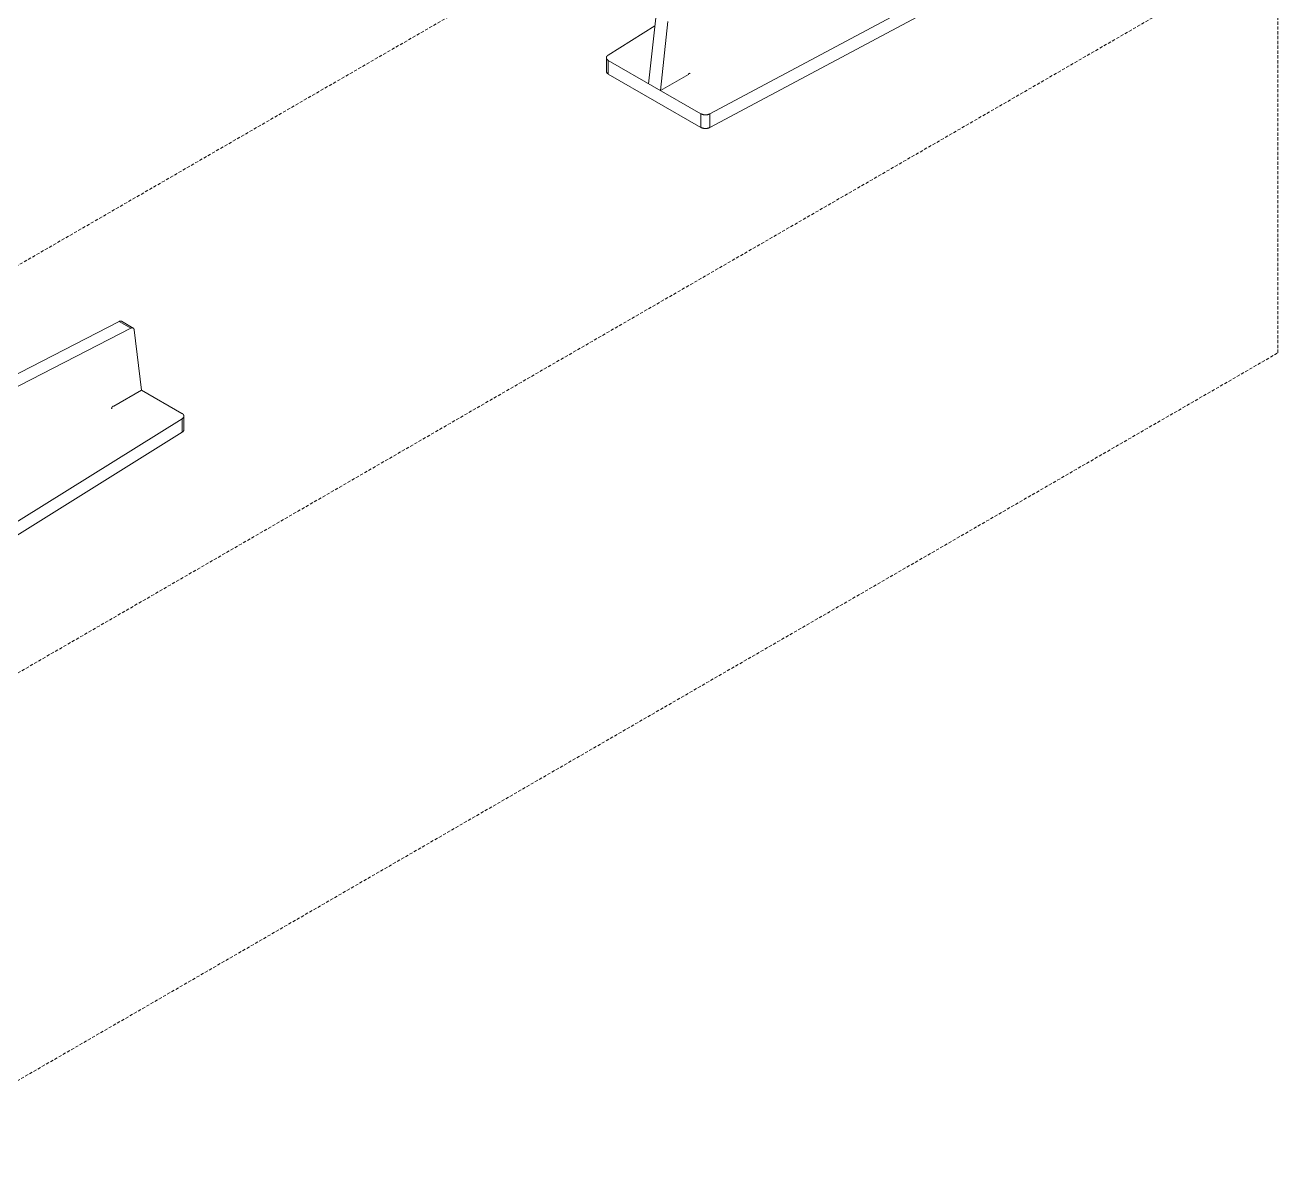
# Model space of a CAD drawing. Header units: millimetres. Extents: x -30 to 4992, y -440 to 3111.
# Drawn here: x 1164.2 to 1658.9, y -440.3 to 10.9 of the extents above; entities that cross this region are included whole.
import ezdxf

# ---------------------------------------------------------------- set-up
doc = ezdxf.new("R2010")
doc.units = ezdxf.units.MM
doc.linetypes.add('HIDDEN', pattern=[1.905, 1.27, -0.635])
doc.layers.add('ZANO_R', color=7, linetype='Continuous', lineweight=0)
doc.layers.add('ZANO_R_przerywana', color=7, linetype='HIDDEN', lineweight=0)

msp = doc.modelspace()

# ---------------------------------------------------------------- linework, layer by layer
at = {"layer": 'ZANO_R'}
for p, q in [((1434.6, -24.18), (1593.21, 60.53)), ((1434.6, -29.54), (1593.21, 55.16)), ((1410.39, -12.26), (1413.35, 14.94)), ((1412.88, 10.56), (1394.4, -0.97)), ((1415.04, -14.94), (1418, 12.26)), ((1393.7, -1.93), (1393.71, -1.91)), ((1393.7, -1.95), (1393.7, -1.93)), ((1393.7, -1.97), (1393.7, -1.95)), ((1393.7, -1.99), (1393.7, -1.97)), ((1393.7, -2.01), (1393.7, -1.99)), ((1393.7, -2.03), (1393.7, -2.01)), ((1393.7, -7.36), (1393.7, -2.03)), ((1393.7, -2.05), (1393.7, -2.03)), ((1393.7, -2.07), (1393.7, -2.05)), ((1393.71, -2.09), (1393.7, -2.07)), ((1393.71, -1.86), (1393.72, -1.84)), ((1393.71, -1.88), (1393.71, -1.86)), ((1393.71, -1.89), (1393.71, -1.88)), ((1393.71, -1.91), (1393.71, -1.89)), ((1393.71, -2.1), (1393.71, -2.09)), ((1393.71, -2.12), (1393.71, -2.1)), ((1393.71, -2.14), (1393.71, -2.12)), ((1393.72, -2.16), (1393.71, -2.14)), ((1393.72, -1.8), (1393.73, -1.78)), ((1393.72, -1.82), (1393.72, -1.8)), ((1393.72, -1.84), (1393.72, -1.82)), ((1393.72, -2.18), (1393.72, -2.16)), ((1393.72, -2.2), (1393.72, -2.18)), ((1393.73, -2.22), (1393.72, -2.2)), ((1393.73, -1.76), (1393.74, -1.74)), ((1393.73, -1.78), (1393.73, -1.76)), ((1393.73, -2.24), (1393.73, -2.22)), ((1393.74, -2.26), (1393.73, -2.24)), ((1393.74, -1.73), (1393.75, -1.71)), ((1393.74, -1.74), (1393.74, -1.73)), ((1393.75, -2.27), (1393.74, -2.26)), ((1393.75, -1.71), (1393.76, -1.69)), ((1393.75, -2.29), (1393.75, -2.27)), ((1393.76, -2.31), (1393.75, -2.29)), ((1393.76, -1.67), (1393.77, -1.65)), ((1393.76, -1.69), (1393.76, -1.67)), ((1393.77, -2.33), (1393.76, -2.31)), ((1393.77, -1.65), (1393.78, -1.63)), ((1393.77, -2.35), (1393.77, -2.33)), ((1393.78, -2.37), (1393.77, -2.35)), ((1393.78, -1.63), (1393.79, -1.61)), ((1393.79, -2.38), (1393.78, -2.37)), ((1393.79, -1.61), (1393.8, -1.6)), ((1393.8, -2.4), (1393.79, -2.38)), ((1393.8, -1.58), (1393.81, -1.56)), ((1393.8, -1.6), (1393.8, -1.58)), ((1393.81, -2.42), (1393.8, -2.4)), ((1393.81, -1.56), (1393.82, -1.54)), ((1393.81, -2.44), (1393.81, -2.42)), ((1393.82, -2.46), (1393.81, -2.44)), ((1393.82, -1.54), (1393.83, -1.53)), ((1393.83, -2.47), (1393.82, -2.46)), ((1393.83, -1.53), (1393.84, -1.51)), ((1393.84, -2.49), (1393.83, -2.47)), ((1393.84, -1.51), (1393.86, -1.47)), ((1393.86, -2.51), (1393.84, -2.49)), ((1393.86, -1.47), (1393.89, -1.44)), ((1393.88, -2.54), (1393.86, -2.51)), ((1393.9, -2.58), (1393.88, -2.54)), ((1393.89, -1.44), (1393.91, -1.4)), ((1393.93, -2.61), (1393.9, -2.58)), ((1393.91, -1.4), (1393.94, -1.37)), ((1393.95, -2.65), (1393.93, -2.61)), ((1393.94, -1.37), (1393.96, -1.34)), ((1393.98, -2.68), (1393.95, -2.65)), ((1393.96, -1.34), (1393.99, -1.31)), ((1394.01, -2.71), (1393.98, -2.68)), ((1393.99, -1.31), (1394.02, -1.27)), ((1394.04, -2.74), (1394.01, -2.71)), ((1394.02, -1.27), (1394.05, -1.24)), ((1394.07, -2.77), (1394.04, -2.74)), ((1394.05, -1.24), (1394.08, -1.21)), ((1394.1, -2.8), (1394.07, -2.77)), ((1394.08, -1.21), (1394.11, -1.18)), ((1394.14, -2.83), (1394.1, -2.8)), ((1394.11, -1.18), (1394.15, -1.15)), ((1394.17, -2.86), (1394.14, -2.83)), ((1394.15, -1.15), (1394.18, -1.13)), ((1394.2, -2.89), (1394.17, -2.86)), ((1394.18, -1.13), (1394.22, -1.1)), ((1394.24, -2.92), (1394.2, -2.89)), ((1394.22, -1.1), (1394.25, -1.07)), ((1394.28, -2.95), (1394.24, -2.92)), ((1394.25, -1.07), (1394.29, -1.04)), ((1394.31, -2.97), (1394.28, -2.95)), ((1394.29, -1.04), (1394.32, -1.02)), ((1394.35, -3), (1394.31, -2.97)), ((1394.32, -1.02), (1394.36, -0.99)), ((1394.39, -3.02), (1394.35, -3)), ((1394.36, -0.99), (1394.4, -0.97)), ((1394.43, -3.05), (1394.39, -3.02)), ((1394.47, -3.07), (1394.43, -3.05)), ((1394.47, -3.07), (1430.96, -24.14)), ((1394.47, -8.43), (1394.47, -3.07)), ((1393.7, -7.36), (1393.71, -7.41)), ((1393.71, -7.41), (1393.71, -7.45)), ((1393.71, -7.45), (1393.72, -7.5)), ((1393.72, -7.5), (1393.73, -7.54)), ((1393.73, -7.54), (1393.74, -7.59)), ((1393.74, -7.59), (1393.76, -7.63)), ((1393.76, -7.63), (1393.77, -7.68)), ((1393.77, -7.68), (1393.79, -7.72)), ((1393.79, -7.72), (1393.81, -7.76)), ((1393.81, -7.76), (1393.83, -7.8)), ((1393.83, -7.8), (1393.85, -7.84)), ((1393.85, -7.84), (1393.87, -7.88)), ((1393.87, -7.88), (1393.89, -7.92)), ((1393.89, -7.92), (1393.92, -7.96)), ((1393.92, -7.96), (1393.94, -8)), ((1393.94, -8), (1393.97, -8.04)), ((1393.97, -8.04), (1394, -8.07)), ((1394, -8.07), (1394.03, -8.11)), ((1394.03, -8.11), (1394.06, -8.14)), ((1394.06, -8.14), (1394.09, -8.18)), ((1394.09, -8.18), (1394.13, -8.21)), ((1394.13, -8.21), (1394.16, -8.24)), ((1394.16, -8.24), (1394.2, -8.27)), ((1394.2, -8.27), (1394.23, -8.29)), ((1394.23, -8.29), (1394.27, -8.32)), ((1394.27, -8.32), (1394.31, -8.35)), ((1394.31, -8.35), (1394.35, -8.37)), ((1394.35, -8.37), (1394.39, -8.39)), ((1394.39, -8.39), (1394.43, -8.41)), ((1394.43, -8.41), (1394.47, -8.43)), ((1394.47, -8.43), (1430.96, -29.5)), ((1426.08, -8.57), (1415.04, -14.94)), ((1426.08, -8.57), (1426.09, -8.54)), ((1426.09, -8.54), (1426.1, -8.52)), ((1426.1, -8.52), (1426.11, -8.5)), ((1426.11, -8.5), (1426.13, -8.48)), ((1426.13, -8.48), (1426.14, -8.46)), ((1426.14, -8.46), (1426.15, -8.44)), ((1426.15, -8.44), (1426.17, -8.42)), ((1426.17, -8.42), (1426.18, -8.41)), ((1426.18, -8.41), (1426.2, -8.39)), ((1426.2, -8.39), (1426.21, -8.37)), ((1426.21, -8.37), (1426.23, -8.35)), ((1426.23, -8.35), (1426.25, -8.34)), ((1426.25, -8.34), (1426.26, -8.32)), ((1426.26, -8.32), (1426.28, -8.31)), ((1426.28, -8.31), (1426.3, -8.29)), ((1426.3, -8.29), (1426.32, -8.28)), ((1426.32, -8.28), (1426.34, -8.26)), ((1426.34, -8.26), (1426.36, -8.25)), ((1426.36, -8.25), (1426.38, -8.24)), ((1426.38, -8.24), (1426.4, -8.23)), ((1426.4, -8.23), (1426.42, -8.22)), ((1426.42, -8.22), (1426.44, -8.21)), ((1426.44, -8.21), (1426.47, -8.2)), ((1426.47, -8.2), (1426.49, -8.19)), ((1426.49, -8.19), (1426.51, -8.19)), ((1426.51, -8.19), (1426.53, -8.18)), ((1426.53, -8.18), (1426.56, -8.17)), ((1426.56, -8.17), (1426.58, -8.17)), ((1426.58, -8.17), (1426.6, -8.16)), ((1426.6, -8.16), (1426.63, -8.16)), ((1426.63, -8.16), (1426.65, -8.16)), ((1426.66, -8.16), (1426.65, -8.16)), ((1426.67, -8.16), (1426.66, -8.16)), ((1426.68, -8.16), (1426.67, -8.16)), ((1426.67, -8.16), (1426.67, -8.16)), ((1426.69, -8.17), (1426.68, -8.16)), ((1426.7, -8.17), (1426.69, -8.17)), ((1426.71, -8.17), (1426.7, -8.17)), ((1426.7, -8.17), (1426.7, -8.17)), ((1426.72, -8.18), (1426.71, -8.17)), ((1426.73, -8.18), (1426.72, -8.18)), ((1426.72, -8.18), (1426.72, -8.18)), ((1426.74, -8.19), (1426.73, -8.18)), ((1430.96, -24.14), (1430.96, -29.5)), ((1431.08, -24.2), (1430.96, -24.14)), ((1431.21, -24.25), (1431.08, -24.2)), ((1431.34, -24.31), (1431.21, -24.25)), ((1431.47, -24.35), (1431.34, -24.31)), ((1431.6, -24.4), (1431.47, -24.35)), ((1431.74, -24.44), (1431.6, -24.4)), ((1431.87, -24.47), (1431.74, -24.44)), ((1432.01, -24.5), (1431.87, -24.47)), ((1432.15, -24.52), (1432.01, -24.5)), ((1432.28, -24.55), (1432.15, -24.52)), ((1432.42, -24.56), (1432.28, -24.55)), ((1432.56, -24.57), (1432.42, -24.56)), ((1432.7, -24.58), (1432.56, -24.57)), ((1432.84, -24.58), (1432.7, -24.58)), ((1432.98, -24.58), (1432.84, -24.58)), ((1433.12, -24.57), (1432.98, -24.58)), ((1433.26, -24.56), (1433.12, -24.57)), ((1433.4, -24.54), (1433.26, -24.56)), ((1433.54, -24.52), (1433.4, -24.54)), ((1433.67, -24.49), (1433.54, -24.52)), ((1433.81, -24.46), (1433.67, -24.49)), ((1433.94, -24.42), (1433.81, -24.46)), ((1434.08, -24.38), (1433.94, -24.42)), ((1434.21, -24.34), (1434.08, -24.38)), ((1434.34, -24.29), (1434.21, -24.34)), ((1434.47, -24.23), (1434.34, -24.29)), ((1434.6, -24.18), (1434.47, -24.23)), ((1434.6, -29.54), (1434.6, -24.18)), ((1430.96, -29.5), (1431.08, -29.56)), ((1431.08, -29.56), (1431.21, -29.62)), ((1431.21, -29.62), (1431.34, -29.67)), ((1431.34, -29.67), (1431.47, -29.72)), ((1434.21, -29.7), (1434.34, -29.65)), ((1434.34, -29.65), (1434.47, -29.6)), ((1434.47, -29.6), (1434.6, -29.54)), ((1431.47, -29.72), (1431.6, -29.76)), ((1431.6, -29.76), (1431.74, -29.8)), ((1431.74, -29.8), (1431.87, -29.83)), ((1431.87, -29.83), (1432.01, -29.86)), ((1432.01, -29.86), (1432.15, -29.89)), ((1432.15, -29.89), (1432.28, -29.91)), ((1432.28, -29.91), (1432.42, -29.92)), ((1432.42, -29.92), (1432.56, -29.93)), ((1432.56, -29.93), (1432.7, -29.94)), ((1432.7, -29.94), (1432.84, -29.94)), ((1432.84, -29.94), (1432.98, -29.94)), ((1432.98, -29.94), (1433.12, -29.93)), ((1433.12, -29.93), (1433.26, -29.92)), ((1433.26, -29.92), (1433.4, -29.9)), ((1433.4, -29.9), (1433.54, -29.88)), ((1433.54, -29.88), (1433.67, -29.85)), ((1433.67, -29.85), (1433.81, -29.82)), ((1433.81, -29.82), (1433.94, -29.79)), ((1433.94, -29.79), (1434.08, -29.75)), ((1434.08, -29.75), (1434.21, -29.7)), ((1072.68, -172.33), (1201.28, -106.11)), ((1074.11, -176.66), (1205.93, -108.79)), ((1201.28, -106.11), (1201.3, -106.1)), ((1201.28, -106.11), (1205.93, -108.79)), ((1201.32, -106.08), (1201.3, -106.1)), ((1201.35, -106.07), (1201.32, -106.08)), ((1201.38, -106.05), (1201.35, -106.07)), ((1201.41, -106.04), (1201.38, -106.05)), ((1201.44, -106.03), (1201.41, -106.04)), ((1201.47, -106.01), (1201.44, -106.03)), ((1201.5, -106), (1201.47, -106.01)), ((1201.53, -105.99), (1201.5, -106)), ((1201.56, -105.99), (1201.53, -105.99)), ((1201.59, -105.98), (1201.56, -105.99)), ((1201.62, -105.97), (1201.59, -105.98)), ((1201.66, -105.97), (1201.62, -105.97)), ((1201.69, -105.96), (1201.66, -105.97)), ((1201.72, -105.96), (1201.69, -105.96)), ((1201.75, -105.96), (1201.72, -105.96)), ((1201.78, -105.96), (1201.75, -105.96)), ((1201.81, -105.96), (1201.78, -105.96)), ((1201.85, -105.96), (1201.81, -105.96)), ((1201.88, -105.96), (1201.85, -105.96)), ((1201.91, -105.97), (1201.88, -105.96)), ((1201.94, -105.97), (1201.91, -105.97)), ((1201.97, -105.98), (1201.94, -105.97)), ((1202.01, -105.98), (1201.97, -105.98)), ((1202.04, -105.99), (1202.01, -105.98)), ((1202.07, -106), (1202.04, -105.99)), ((1202.1, -106.01), (1202.07, -106)), ((1202.13, -106.02), (1202.1, -106.01)), ((1202.16, -106.03), (1202.13, -106.02)), ((1202.19, -106.05), (1202.16, -106.03)), ((1202.19, -106.05), (1202.2, -106.05)), ((1202.2, -106.05), (1206.82, -108.72)), ((1205.93, -108.79), (1205.95, -108.77)), ((1205.95, -108.77), (1205.97, -108.75)), ((1205.97, -108.75), (1206, -108.74)), ((1206, -108.74), (1206.02, -108.72)), ((1206.02, -108.72), (1206.05, -108.71)), ((1206.05, -108.71), (1206.07, -108.7)), ((1206.07, -108.7), (1206.1, -108.69)), ((1206.1, -108.69), (1206.12, -108.67)), ((1206.12, -108.67), (1206.15, -108.66)), ((1206.15, -108.66), (1206.17, -108.66)), ((1206.17, -108.66), (1206.2, -108.65)), ((1206.2, -108.65), (1206.23, -108.64)), ((1206.23, -108.64), (1206.26, -108.63)), ((1206.26, -108.63), (1206.28, -108.63)), ((1206.28, -108.63), (1206.31, -108.62)), ((1206.31, -108.62), (1206.34, -108.62)), ((1206.34, -108.62), (1206.37, -108.62)), ((1206.37, -108.62), (1206.4, -108.62)), ((1206.4, -108.62), (1206.42, -108.62)), ((1206.42, -108.62), (1206.45, -108.62)), ((1206.45, -108.62), (1206.48, -108.62)), ((1206.48, -108.62), (1206.51, -108.62)), ((1206.51, -108.62), (1206.54, -108.63)), ((1206.54, -108.63), (1206.56, -108.63)), ((1206.56, -108.63), (1206.59, -108.64)), ((1206.59, -108.64), (1206.62, -108.64)), ((1206.62, -108.64), (1206.65, -108.65)), ((1206.65, -108.65), (1206.67, -108.66)), ((1206.67, -108.66), (1206.7, -108.67)), ((1206.7, -108.67), (1206.73, -108.68)), ((1206.73, -108.68), (1206.75, -108.69)), ((1206.75, -108.69), (1206.78, -108.7)), ((1206.78, -108.7), (1206.8, -108.71)), ((1206.8, -108.71), (1206.83, -108.73)), ((1206.83, -108.73), (1206.85, -108.74)), ((1206.85, -108.74), (1206.88, -108.76)), ((1206.88, -108.76), (1206.9, -108.77)), ((1206.9, -108.77), (1206.92, -108.79)), ((1206.92, -108.79), (1206.94, -108.81)), ((1206.94, -108.81), (1206.96, -108.83)), ((1206.96, -108.83), (1206.99, -108.84)), ((1206.99, -108.84), (1207.01, -108.86)), ((1207.01, -108.86), (1207.02, -108.89)), ((1207.02, -108.89), (1207.04, -108.91)), ((1207.04, -108.91), (1207.06, -108.93)), ((1207.06, -108.93), (1207.08, -108.95)), ((1207.08, -108.95), (1207.09, -108.97)), ((1207.09, -108.97), (1207.11, -109)), ((1207.11, -109), (1207.12, -109.02)), ((1207.12, -109.02), (1207.14, -109.05)), ((1207.14, -109.05), (1207.15, -109.07)), ((1207.15, -109.07), (1207.16, -109.1)), ((1207.16, -109.1), (1207.17, -109.12)), ((1207.17, -109.12), (1207.18, -109.15)), ((1207.18, -109.15), (1207.19, -109.18)), ((1207.19, -109.18), (1207.2, -109.2)), ((1207.2, -109.2), (1207.21, -109.23)), ((1207.21, -109.23), (1207.21, -109.26)), ((1207.21, -109.26), (1207.22, -109.29)), ((1207.22, -109.29), (1207.22, -109.31)), ((1207.22, -109.31), (1207.23, -109.34)), ((1207.23, -109.34), (1207.23, -109.37)), ((1207.23, -109.37), (1207.23, -109.4)), ((1207.23, -109.4), (1207.23, -109.43)), ((1207.23, -109.43), (1210.19, -133.21)), ((1210.19, -133.21), (1199.15, -139.59)), ((1226.11, -142.4), (1210.19, -133.21)), ((1198.35, -140.41), (1198.35, -140.42)), ((1198.35, -140.42), (1198.35, -140.43)), ((1198.35, -140.43), (1198.36, -140.44)), ((1198.37, -140.29), (1198.36, -140.32)), ((1198.36, -140.32), (1198.36, -140.34)), ((1198.36, -140.34), (1198.36, -140.36)), ((1198.36, -140.36), (1198.36, -140.39)), ((1198.36, -140.39), (1198.35, -140.41)), ((1198.36, -140.44), (1198.36, -140.45)), ((1198.36, -140.45), (1198.36, -140.47)), ((1198.36, -140.47), (1198.36, -140.48)), ((1198.36, -140.48), (1198.36, -140.49)), ((1198.36, -140.49), (1198.36, -140.5)), ((1198.36, -140.5), (1198.36, -140.51)), ((1198.36, -140.51), (1198.36, -140.52)), ((1198.36, -140.52), (1198.36, -140.52)), ((1198.36, -140.52), (1198.37, -140.53)), ((1198.38, -140.24), (1198.37, -140.27)), ((1198.37, -140.27), (1198.37, -140.29)), ((1198.37, -140.53), (1198.37, -140.54)), ((1198.37, -140.54), (1198.37, -140.55)), ((1198.37, -140.55), (1198.37, -140.56)), ((1198.37, -140.56), (1198.38, -140.57)), ((1198.39, -140.21), (1198.38, -140.24)), ((1198.4, -140.16), (1198.39, -140.19)), ((1198.39, -140.19), (1198.39, -140.21)), ((1198.41, -140.14), (1198.4, -140.16)), ((1198.42, -140.11), (1198.41, -140.14)), ((1198.43, -140.09), (1198.42, -140.11)), ((1198.44, -140.06), (1198.43, -140.09)), ((1198.45, -140.04), (1198.44, -140.06)), ((1198.47, -140.01), (1198.45, -140.04)), ((1198.48, -139.99), (1198.47, -140.01)), ((1198.49, -139.96), (1198.48, -139.99)), ((1198.51, -139.94), (1198.49, -139.96)), ((1198.52, -139.92), (1198.51, -139.94)), ((1198.53, -139.9), (1198.52, -139.92)), ((1198.55, -139.87), (1198.53, -139.9)), ((1198.56, -139.85), (1198.55, -139.87)), ((1198.58, -139.83), (1198.56, -139.85)), ((1198.6, -139.81), (1198.58, -139.83)), ((1198.61, -139.8), (1198.6, -139.81)), ((1198.63, -139.78), (1198.61, -139.8)), ((1198.65, -139.76), (1198.63, -139.78)), ((1198.66, -139.74), (1198.65, -139.76)), ((1198.68, -139.72), (1198.66, -139.74)), ((1198.7, -139.71), (1198.68, -139.72)), ((1198.72, -139.69), (1198.7, -139.71)), ((1198.74, -139.68), (1198.72, -139.69)), ((1198.76, -139.66), (1198.74, -139.68)), ((1198.78, -139.65), (1198.76, -139.66)), ((1198.8, -139.63), (1198.78, -139.65)), ((1198.81, -139.63), (1198.8, -139.63)), ((1198.82, -139.62), (1198.81, -139.63)), ((1198.83, -139.62), (1198.82, -139.62)), ((1198.84, -139.61), (1198.83, -139.62)), ((1198.85, -139.6), (1198.84, -139.61)), ((1198.86, -139.6), (1198.85, -139.6)), ((1198.87, -139.6), (1198.86, -139.6)), ((1198.88, -139.59), (1198.87, -139.6)), ((1198.89, -139.59), (1198.88, -139.59)), ((1198.9, -139.58), (1198.89, -139.59)), ((1198.91, -139.58), (1198.9, -139.58)), ((1198.92, -139.58), (1198.91, -139.58)), ((1198.93, -139.57), (1198.92, -139.58)), ((1198.94, -139.57), (1198.93, -139.57)), ((1198.93, -139.57), (1198.93, -139.57)), ((1198.95, -139.56), (1198.94, -139.57)), ((1198.96, -139.56), (1198.95, -139.56)), ((1198.97, -139.56), (1198.96, -139.56)), ((1198.98, -139.56), (1198.97, -139.56)), ((1198.99, -139.56), (1198.98, -139.56)), ((1199, -139.56), (1198.99, -139.56)), ((1199.01, -139.56), (1199, -139.56)), ((1199.02, -139.56), (1199.01, -139.56)), ((1199.03, -139.56), (1199.02, -139.56)), ((1199.04, -139.56), (1199.03, -139.56)), ((1199.05, -139.56), (1199.04, -139.56)), ((1199.04, -139.56), (1199.04, -139.56)), ((1199.06, -139.56), (1199.05, -139.56)), ((1199.07, -139.56), (1199.06, -139.56)), ((1199.08, -139.56), (1199.07, -139.56)), ((1199.09, -139.56), (1199.08, -139.56)), ((1199.08, -139.56), (1199.08, -139.56)), ((1199.1, -139.57), (1199.09, -139.56)), ((1199.11, -139.57), (1199.1, -139.57)), ((1199.12, -139.57), (1199.11, -139.57)), ((1199.11, -139.57), (1199.11, -139.57)), ((1199.13, -139.58), (1199.12, -139.57)), ((1199.14, -139.58), (1199.13, -139.58)), ((1199.13, -139.58), (1199.13, -139.58)), ((1199.15, -139.59), (1199.14, -139.58)), ((1226.11, -142.4), (1226.15, -142.42)), ((1226.15, -142.42), (1226.19, -142.45)), ((1226.19, -142.45), (1226.23, -142.47)), ((1226.23, -142.47), (1226.27, -142.5)), ((1226.27, -142.5), (1226.31, -142.53)), ((1226.31, -142.53), (1226.35, -142.55)), ((1226.35, -142.55), (1226.38, -142.58)), ((1226.38, -142.58), (1226.42, -142.61)), ((1226.42, -142.61), (1226.45, -142.64)), ((1226.45, -142.64), (1226.48, -142.67)), ((1226.48, -142.67), (1226.52, -142.7)), ((1226.52, -142.7), (1226.55, -142.73)), ((1226.55, -142.73), (1226.58, -142.76)), ((1226.58, -142.76), (1226.61, -142.79)), ((1226.61, -142.79), (1226.63, -142.83)), ((1226.63, -142.83), (1226.66, -142.86)), ((1226.66, -142.86), (1226.68, -142.89)), ((1226.68, -142.89), (1226.71, -142.93)), ((1226.71, -142.93), (1226.73, -142.96)), ((1226.73, -142.96), (1226.74, -142.98)), ((1226.74, -142.98), (1226.75, -143)), ((1226.75, -143), (1226.76, -143.01)), ((1226.76, -143.01), (1226.77, -143.03)), ((1226.77, -143.03), (1226.78, -143.05)), ((1226.78, -143.05), (1226.79, -143.07)), ((1226.79, -143.07), (1226.8, -143.09)), ((1226.8, -143.09), (1226.81, -143.1)), ((1226.81, -143.1), (1226.81, -143.12)), ((1226.81, -143.12), (1226.82, -143.14)), ((1226.82, -143.14), (1226.83, -143.16)), ((1226.83, -143.16), (1226.83, -143.18)), ((1226.83, -143.18), (1226.84, -143.2)), ((1226.84, -143.2), (1226.85, -143.22)), ((1226.85, -143.22), (1226.85, -143.23)), ((1226.85, -143.23), (1226.86, -143.25)), ((1226.86, -143.25), (1226.86, -143.27)), ((1226.86, -143.27), (1226.87, -143.29)), ((1226.87, -143.29), (1226.87, -143.31)), ((1226.87, -143.31), (1226.87, -143.33)), ((1226.87, -143.33), (1226.88, -143.35)), ((1226.88, -143.35), (1226.88, -143.37)), ((1226.88, -143.37), (1226.88, -143.39)), ((1226.88, -143.39), (1226.88, -143.41)), ((1226.88, -143.41), (1226.88, -143.42)), ((1226.88, -143.42), (1226.88, -143.44)), ((1226.88, -143.44), (1226.88, -143.46)), ((1226.88, -143.46), (1226.88, -143.48)), ((1079.47, -236.08), (1226.19, -144.5)), ((1226.22, -144.48), (1226.19, -144.5)), ((1226.19, -144.5), (1226.19, -149.87)), ((1226.26, -144.45), (1226.22, -144.48)), ((1226.3, -144.43), (1226.26, -144.45)), ((1226.34, -144.4), (1226.3, -144.43)), ((1226.37, -144.37), (1226.34, -144.4)), ((1226.41, -144.35), (1226.37, -144.37)), ((1226.44, -144.32), (1226.41, -144.35)), ((1226.47, -144.29), (1226.44, -144.32)), ((1226.5, -144.26), (1226.47, -144.29)), ((1226.54, -144.23), (1226.5, -144.26)), ((1226.57, -144.2), (1226.54, -144.23)), ((1226.6, -144.16), (1226.57, -144.2)), ((1226.62, -144.13), (1226.6, -144.16)), ((1226.65, -144.1), (1226.62, -144.13)), ((1226.67, -144.07), (1226.65, -144.1)), ((1226.7, -144.03), (1226.67, -144.07)), ((1226.72, -144), (1226.7, -144.03)), ((1226.74, -143.96), (1226.72, -144)), ((1226.75, -143.95), (1226.74, -143.96)), ((1226.76, -143.93), (1226.75, -143.95)), ((1226.77, -143.91), (1226.76, -143.93)), ((1226.78, -143.89), (1226.77, -143.91)), ((1226.79, -143.87), (1226.78, -143.89)), ((1226.8, -143.86), (1226.79, -143.87)), ((1226.81, -143.84), (1226.8, -143.86)), ((1226.82, -143.8), (1226.81, -143.82)), ((1226.81, -143.82), (1226.81, -143.84)), ((1226.83, -143.78), (1226.82, -143.8)), ((1226.84, -143.76), (1226.83, -143.78)), ((1226.85, -143.73), (1226.84, -143.75)), ((1226.84, -143.75), (1226.84, -143.76)), ((1226.86, -143.69), (1226.85, -143.71)), ((1226.85, -143.71), (1226.85, -143.73)), ((1226.87, -143.65), (1226.86, -143.67)), ((1226.86, -143.67), (1226.86, -143.69)), ((1226.88, -143.6), (1226.87, -143.61)), ((1226.87, -143.61), (1226.87, -143.63)), ((1226.87, -143.63), (1226.87, -143.65)), ((1226.88, -143.48), (1226.88, -148.84)), ((1226.88, -143.48), (1226.88, -143.5)), ((1226.88, -143.5), (1226.88, -143.52)), ((1226.88, -143.52), (1226.88, -143.54)), ((1226.88, -143.54), (1226.88, -143.56)), ((1226.88, -143.56), (1226.88, -143.58)), ((1226.88, -143.58), (1226.88, -143.6)), ((1079.47, -241.44), (1226.19, -149.87)), ((1226.19, -149.87), (1226.22, -149.85)), ((1226.22, -149.85), (1226.26, -149.82)), ((1226.26, -149.82), (1226.3, -149.8)), ((1226.3, -149.8), (1226.33, -149.78)), ((1226.33, -149.78), (1226.37, -149.75)), ((1226.37, -149.75), (1226.4, -149.73)), ((1226.4, -149.73), (1226.44, -149.7)), ((1226.44, -149.7), (1226.47, -149.67)), ((1226.47, -149.67), (1226.5, -149.64)), ((1226.5, -149.64), (1226.53, -149.61)), ((1226.53, -149.61), (1226.56, -149.58)), ((1226.56, -149.58), (1226.59, -149.54)), ((1226.59, -149.54), (1226.62, -149.51)), ((1226.62, -149.51), (1226.64, -149.48)), ((1226.64, -149.48), (1226.67, -149.44)), ((1226.67, -149.44), (1226.69, -149.4)), ((1226.69, -149.4), (1226.71, -149.37)), ((1226.71, -149.37), (1226.74, -149.33)), ((1226.74, -149.33), (1226.76, -149.29)), ((1226.76, -149.29), (1226.77, -149.25)), ((1226.77, -149.25), (1226.79, -149.21)), ((1226.79, -149.21), (1226.81, -149.17)), ((1226.81, -149.17), (1226.82, -149.13)), ((1226.82, -149.13), (1226.84, -149.09)), ((1226.84, -149.09), (1226.85, -149.05)), ((1226.85, -149.05), (1226.86, -149.01)), ((1226.86, -149.01), (1226.87, -148.96)), ((1226.87, -148.92), (1226.88, -148.88)), ((1226.87, -148.96), (1226.87, -148.92)), ((1226.88, -148.88), (1226.88, -148.84))]:
    msp.add_line(p, q, dxfattribs=at)
at = {"layer": 'ZANO_R_przerywana'}
for p, q in [((1519.55, 122.81), (1071.44, -135.9)), ((1658.88, 42.37), (1101.55, -279.4)), ((1658.88, -118.52), (1658.88, 42.37)), ((1101.55, -440.29), (1658.88, -118.52))]:
    msp.add_line(p, q, dxfattribs=at)

doc.saveas('drawing.dxf')
